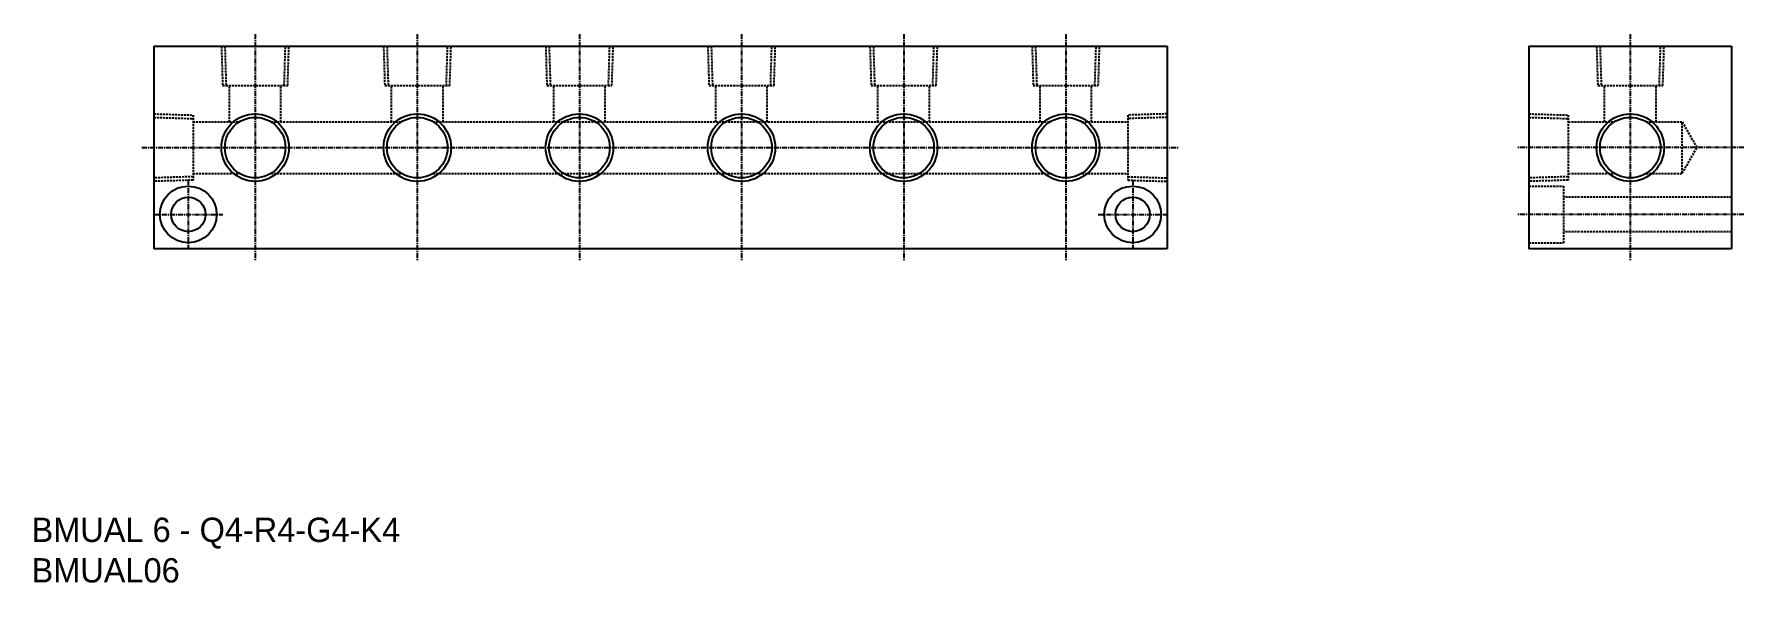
# Model space of a CAD drawing. Extents: x 1984 to 2406, y 559 to 694.
import ezdxf

# ---------------------------------------------------------------- set-up
doc = ezdxf.new("R2010")
doc.units = 0
doc.linetypes.add('CENTER', pattern=[2, 1.25, -0.25, 0.25, -0.25])
doc.linetypes.add('DASHED', pattern=[0.75, 0.5, -0.25])
doc.layers.get('0').update_dxf_attribs({"linetype": 'CONTINUOUS'})
doc.layers.add('CENTER', color=1, linetype='CENTER')

msp = doc.modelspace()

# ---------------------------------------------------------------- linework, layer by layer
at = {"color": 7, "linetype": 'CONTINUOUS'}
for p, q in [((2013.53, 690.93), (2263.53, 690.93)), ((2013.53, 690.93), (2013.53, 640.93)), ((2263.53, 690.93), (2263.53, 640.93)), ((2352.8, 690.93), (2402.8, 690.93)), ((2352.8, 690.93), (2352.8, 640.93)), ((2402.8, 690.93), (2402.8, 640.93)), ((2263.53, 640.93), (2013.53, 640.93)), ((2402.8, 640.93), (2352.8, 640.93))]:
    msp.add_line(p, q, dxfattribs=at)
at = {"color": 3, "linetype": 'DASHED'}
for p, q in [((2030.2, 690.93), (2030.5, 681.23)), ((2031.05, 690.93), (2031.35, 681.23)), ((2045.7, 681.23), (2046, 690.93)), ((2046.55, 681.23), (2046.86, 690.93)), ((2070.2, 690.93), (2070.5, 681.23)), ((2071.05, 690.93), (2071.35, 681.23)), ((2085.7, 681.23), (2086, 690.93)), ((2086.55, 681.23), (2086.86, 690.93)), ((2110.2, 690.93), (2110.5, 681.23)), ((2111.05, 690.93), (2111.35, 681.23)), ((2125.7, 681.23), (2126, 690.93)), ((2126.55, 681.23), (2126.86, 690.93)), ((2150.2, 690.93), (2150.5, 681.23)), ((2151.05, 690.93), (2151.35, 681.23)), ((2165.7, 681.23), (2166, 690.93)), ((2166.55, 681.23), (2166.86, 690.93)), ((2190.2, 690.93), (2190.5, 681.23)), ((2191.05, 690.93), (2191.35, 681.23)), ((2205.7, 681.23), (2206, 690.93)), ((2206.55, 681.23), (2206.86, 690.93)), ((2230.2, 690.93), (2230.5, 681.23)), ((2231.05, 690.93), (2231.35, 681.23)), ((2245.7, 681.23), (2246, 690.93)), ((2246.55, 681.23), (2246.86, 690.93)), ((2369.47, 690.93), (2369.77, 681.23)), ((2370.32, 690.93), (2370.63, 681.23)), ((2384.97, 681.23), (2385.27, 690.93)), ((2385.83, 681.23), (2386.13, 690.93)), ((2030.5, 681.23), (2046.55, 681.23)), ((2032.18, 672.28), (2032.18, 681.23)), ((2044.88, 672.28), (2044.88, 681.23)), ((2070.5, 681.23), (2086.55, 681.23)), ((2072.18, 672.28), (2072.18, 681.23)), ((2084.88, 672.28), (2084.88, 681.23)), ((2110.5, 681.23), (2126.55, 681.23)), ((2112.18, 672.28), (2112.18, 681.23)), ((2124.88, 672.28), (2124.88, 681.23)), ((2150.5, 681.23), (2166.55, 681.23)), ((2152.18, 672.28), (2152.18, 681.23)), ((2164.88, 672.28), (2164.88, 681.23)), ((2190.5, 681.23), (2206.55, 681.23)), ((2192.18, 672.28), (2192.18, 681.23)), ((2204.88, 672.28), (2204.88, 681.23)), ((2230.5, 681.23), (2246.55, 681.23)), ((2232.18, 672.28), (2232.18, 681.23)), ((2244.88, 672.28), (2244.88, 681.23)), ((2369.77, 681.23), (2385.83, 681.23)), ((2371.45, 672.28), (2371.45, 681.23)), ((2384.15, 672.28), (2384.15, 681.23)), ((2013.53, 674.26), (2023.23, 673.96)), ((2013.53, 673.4), (2023.23, 673.1)), ((2023.23, 673.96), (2023.23, 657.9)), ((2023.23, 672.28), (2034.58, 672.28)), ((2042.47, 672.28), (2074.58, 672.28)), ((2082.47, 672.28), (2234.58, 672.28)), ((2242.47, 672.28), (2253.83, 672.28)), ((2263.53, 674.26), (2253.83, 673.96)), ((2253.83, 673.96), (2253.83, 657.9)), ((2263.53, 673.4), (2253.83, 673.1)), ((2352.8, 674.26), (2362.5, 673.96)), ((2352.8, 673.4), (2362.5, 673.1)), ((2362.5, 673.96), (2362.5, 657.9)), ((2362.5, 672.28), (2373.85, 672.28)), ((2381.74, 672.28), (2390.59, 672.28)), ((2390.59, 659.58), (2390.59, 672.28)), ((2390.59, 672.28), (2394.25, 665.93)), ((2390.59, 659.58), (2394.25, 665.93)), ((2023.23, 658.76), (2013.53, 658.45)), ((2023.23, 659.58), (2034.58, 659.58)), ((2042.47, 659.58), (2074.58, 659.58)), ((2082.47, 659.58), (2234.58, 659.58)), ((2242.47, 659.58), (2253.83, 659.58)), ((2253.83, 658.76), (2263.53, 658.45)), ((2362.5, 658.76), (2352.8, 658.45)), ((2362.5, 659.58), (2373.85, 659.58)), ((2381.74, 659.58), (2390.59, 659.58)), ((2023.23, 657.9), (2013.53, 657.6)), ((2253.83, 657.9), (2263.53, 657.6)), ((2362.5, 657.9), (2352.8, 657.6)), ((2352.8, 656.43), (2361.3, 656.43)), ((2361.3, 656.43), (2361.3, 642.43)), ((2402.8, 653.68), (2361.3, 653.68)), ((2352.8, 642.43), (2361.3, 642.43)), ((2402.8, 645.18), (2361.3, 645.18))]:
    msp.add_line(p, q, dxfattribs=at)
at = {"color": 3, "linetype": 'CONTINUOUS'}
for centre in [(2038.53, 665.93), (2078.53, 665.93), (2118.53, 665.93), (2158.53, 665.93), (2198.53, 665.93), (2238.53, 665.93), (2377.8, 665.93)]:
    msp.add_circle(centre, 8.33, dxfattribs=at)
at = {"color": 7, "linetype": 'CONTINUOUS'}
for centre, radius in [((2038.53, 665.93), 7.47), ((2078.53, 665.93), 7.47), ((2118.53, 665.93), 7.47), ((2158.53, 665.93), 7.47), ((2198.53, 665.93), 7.47), ((2238.53, 665.93), 7.47), ((2377.8, 665.93), 7.47), ((2022.03, 649.43), 7), ((2255.03, 649.43), 7), ((2022.03, 649.43), 4.25), ((2255.03, 649.43), 4.25)]:
    msp.add_circle(centre, radius, dxfattribs=at)
at = {"layer": 'CENTER', "color": 1, "linetype": 'CENTER'}
for p, q in [((2038.53, 693.93), (2038.53, 637.93)), ((2078.53, 693.93), (2078.53, 637.93)), ((2118.53, 693.93), (2118.53, 637.93)), ((2158.53, 693.93), (2158.53, 637.93)), ((2198.53, 693.93), (2198.53, 637.93)), ((2238.53, 693.93), (2238.53, 637.93)), ((2377.8, 693.93), (2377.8, 637.93)), ((2010.53, 665.93), (2266.53, 665.93)), ((2405.8, 665.93), (2349.8, 665.93)), ((2022.03, 657.93), (2022.03, 640.93)), ((2255.03, 657.93), (2255.03, 640.93)), ((2013.53, 649.43), (2030.53, 649.43)), ((2246.53, 649.43), (2263.53, 649.43)), ((2405.8, 649.43), (2349.8, 649.43))]:
    msp.add_line(p, q, dxfattribs=at)

# ---------------------------------------------------------------- texts
at = {"color": 7, "linetype": 'CONTINUOUS'}
for s, p in [('BMUAL 6 - Q4-R4-G4-K4', (1983.35, 568.59)), ('BMUAL06', (1983.35, 558.59))]:
    msp.add_text(s, height=6, dxfattribs=at).set_placement(p)

doc.saveas('drawing.dxf')
